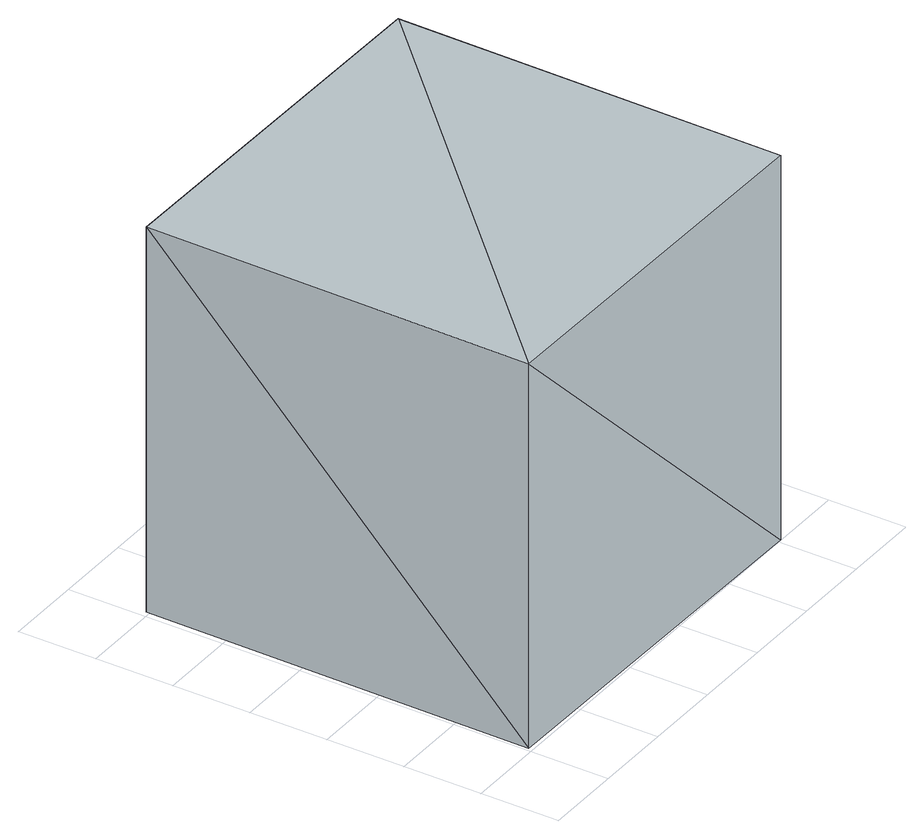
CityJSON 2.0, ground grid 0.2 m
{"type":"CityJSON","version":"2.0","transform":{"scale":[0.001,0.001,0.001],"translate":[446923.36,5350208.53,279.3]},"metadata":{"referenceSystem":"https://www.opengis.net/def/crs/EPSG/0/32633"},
"CityObjects":{
"object1":{"type":"GenericCityObject","geometry":[{"type":"MultiSurface","lod":"1","boundaries":[[[0,1,2]],[[0,2,3]],[[1,4,5]],[[1,5,2]],[[4,6,7]],[[4,7,5]],[[6,0,3]],[[6,3,7]],[[3,2,5]],[[3,5,7]],[[6,4,1]],[[6,1,0]]]}]}
},
"vertices":[
[1019,1000,7],[1019,1000,1007],[1010,1,1007],[1010,1,7],[18,1009,1007],[9,10,1007],[18,1009,7],[9,10,7]
]}
